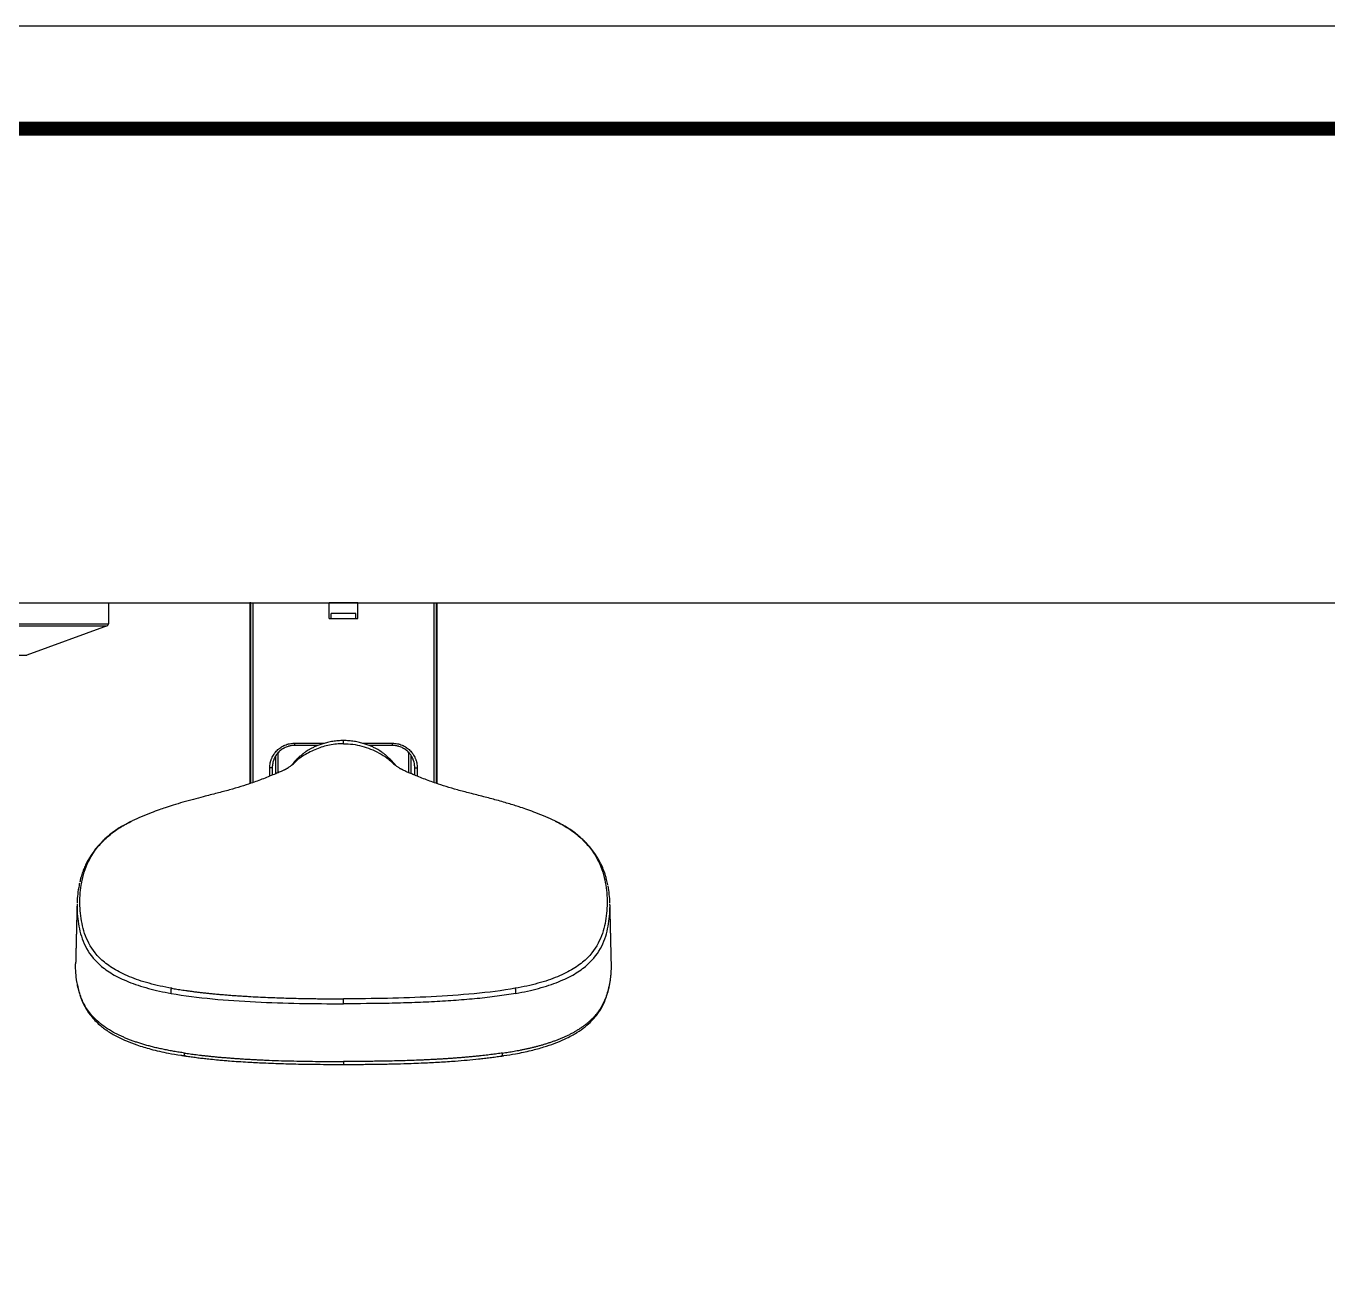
# Model space of a CAD drawing. Extents: x 1777 to 3131, y 3495 to 4487.
# Drawn here: x 2168.6 to 2461, y 4203.6 to 4487 of the extents above; entities that cross this region are included whole.
import ezdxf

# ---------------------------------------------------------------- set-up
doc = ezdxf.new("R2010")
doc.units = 0
doc.header["$LTSCALE"] = 30
doc.header["$MEASUREMENT"] = 0
doc.layers.get('0').update_dxf_attribs({"linetype": 'CONTINUOUS'})
doc.layers.add('\\M+5B3DF\\M+5B4E7\\M+5CFDF', color=3, linetype='CONTINUOUS', lineweight=9)
doc.layers.add('DEF_LAYER_ASSEM_MEMBER', color=7, linetype='CONTINUOUS')

msp = doc.modelspace()

# ---------------------------------------------------------------- linework, layer by layer
at = {"ltscale": 0.5}
msp.add_line((1906.32, 4357.44), (2757, 4357.44), dxfattribs=at)
msp.add_lwpolyline([(1776.76, 3494.81), (3130.84, 3494.81), (3130.84, 4486.97), (1776.76, 4486.97)], close=True, dxfattribs=at)
at = {"color": 5, "linetype": 'ByBlock', "lineweight": 200, "const_width": 3.12}
msp.add_lwpolyline([(1798.53, 3537.29), (3108.93, 3537.29), (3108.93, 4463.93), (1798.53, 4463.93)], close=True, dxfattribs=at)
at = {"layer": '\\M+5B3DF\\M+5B4E7\\M+5CFDF', "color": 0, "lineweight": -3}
for p, q in [((2219.14, 4357.44), (2218.92, 4357.44)), ((2218.92, 4357.44), (2218.92, 4316.89)), ((2219.14, 4316.96), (2219.14, 4357.44)), ((2219.14, 4357.44), (2219.59, 4357.44)), ((2219.59, 4357.44), (2236.67, 4357.44)), ((2219.59, 4357.44), (2219.59, 4317.12)), ((2236.67, 4353.94), (2236.67, 4357.44)), ((2243.17, 4357.44), (2236.67, 4357.44)), ((2243.17, 4357.44), (2260.26, 4357.44)), ((2243.17, 4353.94), (2243.17, 4357.44)), ((2260.26, 4317.12), (2260.26, 4357.44)), ((2260.26, 4357.44), (2260.71, 4357.44)), ((2260.71, 4357.44), (2260.92, 4357.44)), ((2260.71, 4357.44), (2260.71, 4316.96)), ((2260.92, 4316.89), (2260.92, 4357.44)), ((2236.67, 4353.94), (2243.17, 4353.94)), ((2237.16, 4353.94), (2237.16, 4355.04)), ((2242.66, 4355.04), (2237.16, 4355.04)), ((2242.66, 4353.94), (2242.66, 4355.04)), ((2228.9, 4325.94), (2235.65, 4325.94)), ((2234.16, 4325.44), (2228.92, 4325.44)), ((2244.19, 4325.94), (2250.95, 4325.94)), ((2250.92, 4325.44), (2245.69, 4325.44)), ((2224.72, 4319.16), (2224.72, 4323.19)), ((2225.22, 4319.36), (2225.22, 4323.87)), ((2254.62, 4319.34), (2254.62, 4323.83)), ((2255.12, 4319.16), (2255.12, 4323.21)), ((2223.39, 4318.55), (2223.39, 4320.44)), ((2223.92, 4320.44), (2223.39, 4320.44)), ((2223.92, 4320.44), (2223.92, 4318.77)), ((2255.92, 4320.44), (2256.46, 4320.44)), ((2255.92, 4318.77), (2255.92, 4320.44)), ((2256.46, 4320.44), (2256.46, 4318.55))]:
    msp.add_line(p, q, dxfattribs=at)
for centre, start_param, end_param in [((2228.92, 4325.94), 4.712389, 6.283185), ((2250.92, 4325.94), 0, 1.570796)]:
    msp.add_ellipse(centre, major_axis=(0, -0.5), ratio=0.050972, start_param=start_param, end_param=end_param, dxfattribs=at)
for points, knots in [([(2223.39, 4320.44), (2223.39, 4320.63), (2223.4, 4320.81), (2223.43, 4321.16), (2223.48, 4321.52), (2223.57, 4321.87), (2223.64, 4322.08), (2223.65, 4322.13), (2223.68, 4322.21), (2223.69, 4322.26), (2223.74, 4322.39), (2223.77, 4322.47), (2223.88, 4322.72), (2224.03, 4323.04), (2224.22, 4323.35), (2224.37, 4323.58), (2224.42, 4323.65), (2224.5, 4323.76), (2224.53, 4323.79), (2224.58, 4323.87), (2224.61, 4323.9), (2224.75, 4324.08), (2224.88, 4324.21), (2225.13, 4324.46), (2225.4, 4324.7), (2225.69, 4324.92), (2225.87, 4325.04), (2225.91, 4325.07), (2225.99, 4325.12), (2226.03, 4325.14), (2226.14, 4325.21), (2226.22, 4325.25), (2226.46, 4325.38), (2226.78, 4325.53), (2227.12, 4325.65), (2227.38, 4325.73), (2227.47, 4325.76), (2227.64, 4325.8), (2227.73, 4325.82), (2228, 4325.87), (2228.36, 4325.93), (2228.72, 4325.94), (2228.9, 4325.94)], [0, 0, 0, 0, 0.0625, 0.0625, 0.125, 0.1875, 0.1875, 0.203125, 0.203125, 0.21875, 0.21875, 0.25, 0.25, 0.3125, 0.375, 0.375, 0.40625, 0.40625, 0.421875, 0.421875, 0.4375, 0.4375, 0.5, 0.5, 0.5625, 0.625, 0.625, 0.640625, 0.640625, 0.65625, 0.65625, 0.6875, 0.6875, 0.75, 0.8125, 0.8125, 0.84375, 0.84375, 0.875, 0.875, 0.9375, 1, 1, 1, 1]), ([(2228.92, 4325.44), (2228.76, 4325.44), (2228.43, 4325.43), (2228.11, 4325.38), (2227.86, 4325.33), (2227.78, 4325.31), (2227.62, 4325.27), (2227.55, 4325.25), (2227.31, 4325.18), (2227.01, 4325.07), (2226.71, 4324.93), (2226.49, 4324.82), (2226.42, 4324.77), (2226.32, 4324.71), (2226.28, 4324.69), (2226.21, 4324.65), (2226.18, 4324.62), (2226.01, 4324.51), (2225.75, 4324.31), (2225.5, 4324.1), (2225.27, 4323.87), (2225.16, 4323.74), (2225.03, 4323.59), (2225.01, 4323.55), (2224.96, 4323.49), (2224.88, 4323.39), (2224.81, 4323.29), (2224.68, 4323.09), (2224.51, 4322.81), (2224.37, 4322.51), (2224.27, 4322.28), (2224.24, 4322.21), (2224.2, 4322.09), (2224.19, 4322.05), (2224.16, 4321.97), (2224.15, 4321.93), (2224.09, 4321.74), (2224.01, 4321.42), (2223.96, 4321.1), (2223.93, 4320.77), (2223.92, 4320.61), (2223.92, 4320.44)], [0, 0, 0, 0, 0.0625, 0.125, 0.125, 0.15625, 0.15625, 0.1875, 0.1875, 0.25, 0.3125, 0.3125, 0.34375, 0.34375, 0.359375, 0.359375, 0.375, 0.375, 0.4375, 0.5, 0.5, 0.5625, 0.5625, 0.578125, 0.578125, 0.59375, 0.625, 0.625, 0.6875, 0.75, 0.75, 0.78125, 0.78125, 0.796875, 0.796875, 0.8125, 0.8125, 0.875, 0.9375, 0.9375, 1, 1, 1, 1]), ([(2239.92, 4326.53), (2239.55, 4326.54), (2238.76, 4326.52), (2237.57, 4326.38), (2236.41, 4326.16), (2235.37, 4325.88), (2234.43, 4325.56), (2233.59, 4325.22), (2232.83, 4324.85), (2232.19, 4324.49), (2231.62, 4324.14), (2231.04, 4323.74), (2230.42, 4323.25), (2229.74, 4322.66), (2229.07, 4321.99), (2228.61, 4321.45), (2228.34, 4321.11), (2228.3, 4321.06)], [0, 0, 0, 0, 0.073572, 0.148046, 0.211421, 0.264243, 0.307442, 0.342725, 0.373201, 0.403518, 0.438486, 0.498942, 0.578808, 0.678673, 0.822409, 0.973875, 1, 1, 1, 1]), ([(2239.92, 4325.84), (2239.39, 4325.84), (2238.34, 4325.79), (2236.8, 4325.56), (2235.3, 4325.18), (2233.84, 4324.66), (2232.42, 4324.01), (2231.04, 4323.26), (2229.94, 4322.51), (2229.34, 4321.98), (2229.14, 4321.78)], [0, 0, 0, 0, 0.132445, 0.26489, 0.397334, 0.529779, 0.662224, 0.794669, 0.927114, 1, 1, 1, 1]), ([(2251.55, 4321.06), (2251.51, 4321.11), (2251.28, 4321.41), (2250.86, 4321.9), (2250.26, 4322.51), (2249.66, 4323.06), (2249.11, 4323.51), (2248.63, 4323.86), (2248.16, 4324.18), (2247.66, 4324.49), (2247.02, 4324.85), (2246.26, 4325.22), (2245.41, 4325.56), (2244.48, 4325.88), (2243.44, 4326.16), (2242.28, 4326.38), (2241.09, 4326.52), (2240.3, 4326.54), (2239.92, 4326.53)], [0, 0, 0, 0, 0.026809, 0.156732, 0.286019, 0.394155, 0.461515, 0.517297, 0.561838, 0.596781, 0.627075, 0.657528, 0.692785, 0.735952, 0.788735, 0.852064, 0.926483, 1, 1, 1, 1]), ([(2239.92, 4325.84), (2239.92, 4326.06), (2239.92, 4326.43), (2239.92, 4326.52), (2239.92, 4326.54), (2239.92, 4326.54)], [0, 0, 0, 0, 0.439038, 0.878075, 1, 1, 1, 1]), ([(2239.92, 4325.84), (2241.31, 4325.84), (2244.11, 4325.48), (2247.32, 4324.13), (2249.51, 4322.82), (2250.39, 4322.09), (2250.71, 4321.78)], [0, 0, 0, 0, 0.354236, 0.708472, 0.885591, 1, 1, 1, 1]), ([(2255.92, 4320.44), (2255.92, 4320.61), (2255.92, 4320.77), (2255.88, 4321.1), (2255.84, 4321.42), (2255.76, 4321.74), (2255.7, 4321.93), (2255.69, 4321.97), (2255.66, 4322.05), (2255.65, 4322.09), (2255.6, 4322.21), (2255.57, 4322.28), (2255.48, 4322.51), (2255.34, 4322.81), (2255.17, 4323.09), (2255.04, 4323.29), (2254.99, 4323.36), (2254.92, 4323.46), (2254.89, 4323.49), (2254.84, 4323.55), (2254.82, 4323.59), (2254.68, 4323.74), (2254.57, 4323.87), (2254.34, 4324.1), (2254.1, 4324.31), (2253.84, 4324.51), (2253.67, 4324.62), (2253.64, 4324.65), (2253.57, 4324.69), (2253.53, 4324.71), (2253.43, 4324.77), (2253.35, 4324.82), (2253.14, 4324.93), (2252.84, 4325.07), (2252.54, 4325.18), (2252.3, 4325.25), (2252.22, 4325.27), (2252.06, 4325.31), (2251.98, 4325.33), (2251.74, 4325.38), (2251.42, 4325.43), (2251.09, 4325.44), (2250.92, 4325.44)], [0, 0, 0, 0, 0.0625, 0.0625, 0.125, 0.1875, 0.1875, 0.203125, 0.203125, 0.21875, 0.21875, 0.25, 0.25, 0.3125, 0.375, 0.375, 0.40625, 0.40625, 0.421875, 0.421875, 0.4375, 0.4375, 0.5, 0.5, 0.5625, 0.625, 0.625, 0.640625, 0.640625, 0.65625, 0.65625, 0.6875, 0.6875, 0.75, 0.8125, 0.8125, 0.84375, 0.84375, 0.875, 0.875, 0.9375, 1, 1, 1, 1]), ([(2250.95, 4325.94), (2251.13, 4325.94), (2251.49, 4325.93), (2251.85, 4325.87), (2252.12, 4325.82), (2252.21, 4325.8), (2252.38, 4325.76), (2252.47, 4325.73), (2252.73, 4325.65), (2253.06, 4325.53), (2253.39, 4325.38), (2253.63, 4325.25), (2253.71, 4325.21), (2253.82, 4325.14), (2253.86, 4325.12), (2253.94, 4325.07), (2253.98, 4325.04), (2254.16, 4324.92), (2254.45, 4324.7), (2254.72, 4324.46), (2254.97, 4324.21), (2255.09, 4324.08), (2255.24, 4323.9), (2255.27, 4323.87), (2255.32, 4323.79), (2255.4, 4323.69), (2255.48, 4323.58), (2255.63, 4323.35), (2255.82, 4323.04), (2255.97, 4322.72), (2256.08, 4322.47), (2256.11, 4322.39), (2256.15, 4322.26), (2256.17, 4322.21), (2256.2, 4322.13), (2256.21, 4322.08), (2256.28, 4321.87), (2256.37, 4321.52), (2256.42, 4321.16), (2256.45, 4320.81), (2256.46, 4320.63), (2256.46, 4320.44)], [0, 0, 0, 0, 0.0625, 0.125, 0.125, 0.15625, 0.15625, 0.1875, 0.1875, 0.25, 0.3125, 0.3125, 0.34375, 0.34375, 0.359375, 0.359375, 0.375, 0.375, 0.4375, 0.5, 0.5, 0.5625, 0.5625, 0.578125, 0.578125, 0.59375, 0.625, 0.625, 0.6875, 0.75, 0.75, 0.78125, 0.78125, 0.796875, 0.796875, 0.8125, 0.8125, 0.875, 0.9375, 0.9375, 1, 1, 1, 1]), ([(2227.55, 4320.49), (2227.62, 4320.54), (2227.69, 4320.58), (2227.94, 4320.77), (2228.11, 4320.9), (2228.41, 4321.13), (2228.55, 4321.24), (2228.91, 4321.52), (2229.07, 4321.67), (2229.14, 4321.78)], [0, 0, 0, 0, 0.076639, 0.076639, 0.307479, 0.307479, 0.538319, 0.538319, 1, 1, 1, 1]), ([(2250.71, 4321.78), (2250.78, 4321.67), (2250.94, 4321.52), (2251.3, 4321.24), (2251.44, 4321.13), (2251.74, 4320.9), (2251.9, 4320.77), (2252.16, 4320.58), (2252.23, 4320.54), (2252.3, 4320.49)], [0, 0, 0, 0, 0.461681, 0.461681, 0.692521, 0.692521, 0.923361, 0.923361, 1, 1, 1, 1]), ([(2227.53, 4320.47), (2227.52, 4320.47), (2227.5, 4320.44), (2227.44, 4320.4), (2227.33, 4320.32), (2227.17, 4320.22), (2226.99, 4320.12), (2226.85, 4320.05), (2226.75, 4320), (2226.59, 4319.92), (2226.27, 4319.77), (2225.68, 4319.51), (2224.68, 4319.08), (2223.41, 4318.56), (2222.03, 4318.01), (2220.64, 4317.48), (2219.01, 4316.9), (2216.96, 4316.23), (2214.38, 4315.47), (2211.52, 4314.72), (2208.78, 4314.03), (2206.18, 4313.35), (2203.92, 4312.72), (2202.1, 4312.17), (2200.78, 4311.75), (2199.73, 4311.41), (2198.39, 4310.94), (2196.59, 4310.28), (2194.55, 4309.45), (2193.14, 4308.81), (2192.48, 4308.49)], [0, 0, 0, 0, 0.027185, 0.060343, 0.110131, 0.150734, 0.180741, 0.199361, 0.209098, 0.222616, 0.241442, 0.280931, 0.331426, 0.388254, 0.439322, 0.484519, 0.525173, 0.580339, 0.63281, 0.684057, 0.73706, 0.77402, 0.812332, 0.847108, 0.862062, 0.876703, 0.898191, 0.927763, 0.965664, 1, 1, 1, 1]), ([(2287.37, 4308.49), (2286.71, 4308.81), (2285.3, 4309.45), (2283.26, 4310.28), (2281.36, 4310.98), (2279.85, 4311.5), (2278.51, 4311.93), (2277.23, 4312.33), (2275.81, 4312.75), (2274.32, 4313.17), (2272.84, 4313.56), (2270.81, 4314.1), (2268.33, 4314.72), (2265.47, 4315.47), (2262.89, 4316.23), (2260.84, 4316.9), (2259.21, 4317.48), (2257.82, 4318.01), (2256.56, 4318.51), (2255.47, 4318.95), (2254.61, 4319.32), (2253.96, 4319.6), (2253.52, 4319.8), (2253.23, 4319.94), (2253.08, 4320.01), (2253.02, 4320.04), (2252.95, 4320.07), (2252.86, 4320.12), (2252.71, 4320.2), (2252.53, 4320.31), (2252.42, 4320.39), (2252.35, 4320.44), (2252.33, 4320.47), (2252.32, 4320.47)], [0, 0, 0, 0, 0.034324, 0.072229, 0.101803, 0.127982, 0.14627, 0.167013, 0.190371, 0.215133, 0.239324, 0.262927, 0.315938, 0.367191, 0.419665, 0.47483, 0.515483, 0.560681, 0.61175, 0.654546, 0.695061, 0.730072, 0.758575, 0.780023, 0.794239, 0.799627, 0.808509, 0.821343, 0.838046, 0.88243, 0.939669, 0.972828, 1, 1, 1, 1]), ([(2192.16, 4308.34), (2191.31, 4307.94), (2189.69, 4307.08), (2187.84, 4305.77), (2186.5, 4304.63), (2185.5, 4303.64), (2184.64, 4302.71), (2183.78, 4301.63), (2182.98, 4300.45), (2182.3, 4299.26), (2181.77, 4298.13), (2181.33, 4297), (2180.96, 4295.88), (2180.78, 4295.1), (2180.7, 4294.75)], [0, 0, 0, 0, 0.103885, 0.213513, 0.304244, 0.361719, 0.428548, 0.506861, 0.59166, 0.680312, 0.759291, 0.831113, 0.923353, 1, 1, 1, 1]), ([(2201.35, 4270.92), (2199.56, 4271.24), (2197.84, 4271.61), (2194.66, 4272.48), (2193.21, 4272.98), (2190.56, 4274.07), (2189.38, 4274.66), (2187.31, 4275.92), (2186.43, 4276.58), (2184.17, 4278.65), (2183.18, 4280.11), (2181.77, 4283.06), (2181.36, 4284.56), (2180.83, 4287.57), (2180.71, 4289.09), (2180.76, 4292.15), (2180.92, 4293.7), (2181.59, 4296.81), (2182.1, 4298.38), (2183.36, 4300.73), (2183.87, 4301.51), (2185.07, 4303.07), (2185.77, 4303.85), (2187.41, 4305.38), (2188.35, 4306.14), (2190.27, 4307.38), (2191.16, 4307.88), (2192.15, 4308.36)], [0, 0, 0, 0, 0.05641, 0.05641, 0.112819, 0.112819, 0.169229, 0.169229, 0.225638, 0.225638, 0.338457, 0.338457, 0.451276, 0.451276, 0.564095, 0.564095, 0.676914, 0.676914, 0.789733, 0.789733, 0.846143, 0.846143, 0.902553, 0.902553, 0.958962, 0.958962, 1, 1, 1, 1]), ([(2287.49, 4308.45), (2288.56, 4307.95), (2289.53, 4307.41), (2291.5, 4306.14), (2292.44, 4305.38), (2294.08, 4303.85), (2294.78, 4303.07), (2295.98, 4301.51), (2296.49, 4300.73), (2297.75, 4298.38), (2298.26, 4296.81), (2298.93, 4293.7), (2299.09, 4292.15), (2299.14, 4289.09), (2299.02, 4287.57), (2298.49, 4284.56), (2298.07, 4283.06), (2296.67, 4280.11), (2295.68, 4278.65), (2293.42, 4276.58), (2292.54, 4275.92), (2290.47, 4274.66), (2289.29, 4274.07), (2286.64, 4272.98), (2285.18, 4272.48), (2282.01, 4271.61), (2280.29, 4271.24), (2278.5, 4270.92)], [0, 0, 0, 0, 0.043789, 0.043789, 0.100037, 0.100037, 0.156284, 0.156284, 0.212532, 0.212532, 0.325027, 0.325027, 0.437523, 0.437523, 0.550018, 0.550018, 0.662514, 0.662514, 0.775009, 0.775009, 0.831257, 0.831257, 0.887505, 0.887505, 0.943752, 0.943752, 1, 1, 1, 1]), ([(2299.28, 4294.14), (2299.2, 4294.55), (2299, 4295.5), (2298.57, 4296.88), (2298.03, 4298.25), (2297.44, 4299.46), (2296.77, 4300.6), (2295.94, 4301.8), (2295.08, 4302.86), (2294.22, 4303.78), (2293.44, 4304.53), (2292.48, 4305.37), (2291.23, 4306.33), (2289.55, 4307.42), (2288.17, 4308.14), (2287.38, 4308.51)], [0, 0, 0, 0, 0.084678, 0.194652, 0.287316, 0.362922, 0.436158, 0.515232, 0.60275, 0.651219, 0.702852, 0.759652, 0.827894, 0.908055, 1, 1, 1, 1]), ([(2180.66, 4294.52), (2180.62, 4294.35), (2180.58, 4294.19), (2180.28, 4292.71), (2180.14, 4291.41), (2180.1, 4290.12)], [0, 0, 0, 0, 0.113594, 0.113594, 1, 1, 1, 1]), ([(2180.09, 4289.69), (2180.08, 4289.59), (2180.08, 4289.49), (2180.08, 4287.86), (2180.21, 4286.35), (2180.78, 4283.34), (2181.21, 4281.85), (2182.69, 4278.91), (2183.73, 4277.46), (2186.07, 4275.42), (2186.98, 4274.76), (2189.11, 4273.51), (2191.53, 4272.33), (2194.5, 4271.34), (2197.71, 4270.47), (2199.44, 4270.1), (2201.24, 4269.77)], [0, 0, 0, 0, 0.012833, 0.012833, 0.210267, 0.210267, 0.4077, 0.4077, 0.605133, 0.605133, 0.70385, 0.70385, 0.802567, 0.901283, 0.901283, 1, 1, 1, 1]), ([(2278.61, 4269.77), (2280.41, 4270.1), (2282.14, 4270.47), (2285.35, 4271.34), (2288.32, 4272.33), (2290.74, 4273.51), (2292.86, 4274.76), (2293.78, 4275.42), (2296.12, 4277.46), (2297.16, 4278.91), (2298.64, 4281.85), (2299.07, 4283.34), (2299.64, 4286.35), (2299.77, 4287.86), (2299.77, 4289.49), (2299.77, 4289.59), (2299.76, 4289.69)], [0, 0, 0, 0, 0.098717, 0.098717, 0.197433, 0.29615, 0.29615, 0.394867, 0.394867, 0.5923, 0.5923, 0.789733, 0.789733, 0.987167, 0.987167, 1, 1, 1, 1]), ([(2180.09, 4272.19), (2180.08, 4272.26), (2179.84, 4273.66), (2179.74, 4275.07), (2179.77, 4276.41)], [0, 0, 0, 0, 0.049251, 1, 1, 1, 1]), ([(2275.65, 4256.39), (2275.86, 4256.42), (2276.28, 4256.48), (2276.92, 4256.59), (2277.58, 4256.69), (2278.24, 4256.81), (2278.92, 4256.93), (2279.61, 4257.06), (2280.31, 4257.2), (2281.02, 4257.35), (2281.74, 4257.51), (2282.46, 4257.68), (2283.19, 4257.86), (2283.92, 4258.06), (2284.66, 4258.26), (2285.39, 4258.49), (2286.13, 4258.72), (2286.86, 4258.97), (2287.59, 4259.23), (2288.31, 4259.51), (2289.02, 4259.8), (2289.72, 4260.1), (2290.4, 4260.42), (2291.07, 4260.76), (2291.72, 4261.11), (2292.36, 4261.47), (2292.96, 4261.85), (2293.55, 4262.24), (2294.1, 4262.64), (2294.62, 4263.05), (2295.11, 4263.47), (2295.57, 4263.9), (2296.01, 4264.33), (2296.42, 4264.78), (2296.81, 4265.25), (2297.18, 4265.74), (2297.54, 4266.26), (2297.88, 4266.8), (2298.19, 4267.37), (2298.49, 4267.98), (2298.76, 4268.62), (2299.02, 4269.29), (2299.25, 4270), (2299.45, 4270.75), (2299.64, 4271.53), (2299.79, 4272.34), (2299.91, 4273.17), (2300, 4274.01), (2300.06, 4274.83), (2300.09, 4275.63), (2300.09, 4276.16), (2300.08, 4276.41)], [0, 0, 0, 0, 0.010305, 0.020938, 0.031896, 0.043174, 0.054771, 0.066686, 0.078919, 0.091471, 0.104348, 0.11756, 0.13112, 0.145045, 0.159347, 0.174031, 0.189098, 0.204549, 0.220369, 0.236537, 0.253027, 0.26985, 0.287041, 0.304643, 0.322653, 0.341029, 0.359718, 0.378664, 0.397819, 0.417154, 0.436634, 0.456225, 0.476024, 0.49624, 0.517107, 0.538848, 0.561585, 0.585418, 0.610453, 0.636777, 0.664458, 0.693562, 0.724143, 0.756229, 0.789841, 0.82487, 0.860931, 0.897192, 0.932745, 0.966998, 1, 1, 1, 1]), ([(2204.19, 4256.39), (2204, 4256.42), (2203.6, 4256.48), (2203.01, 4256.57), (2202.43, 4256.67), (2201.85, 4256.77), (2201.28, 4256.87), (2200.72, 4256.97), (2200.17, 4257.08), (2199.62, 4257.19), (2199.08, 4257.3), (2198.55, 4257.41), (2198.03, 4257.53), (2197.51, 4257.65), (2197.01, 4257.78), (2196.51, 4257.91), (2196.03, 4258.04), (2195.55, 4258.17), (2195.09, 4258.3), (2194.63, 4258.44), (2194.18, 4258.58), (2193.75, 4258.72), (2193.32, 4258.87), (2192.9, 4259.01), (2192.49, 4259.16), (2192.09, 4259.31), (2191.7, 4259.46), (2191.32, 4259.61), (2190.95, 4259.76), (2190.59, 4259.92), (2190.24, 4260.07), (2189.89, 4260.23), (2189.55, 4260.39), (2189.23, 4260.54), (2188.91, 4260.7), (2188.6, 4260.86), (2187.74, 4261.33), (2186.43, 4262.12), (2184.91, 4263.29), (2183.67, 4264.48), (2182.67, 4265.7), (2181.87, 4266.94), (2181.26, 4268.18), (2180.58, 4269.92), (2180.25, 4271.26), (2180.09, 4272.19)], [0, 0, 0, 0, 0.012023, 0.023996, 0.035918, 0.04779, 0.059612, 0.071384, 0.083104, 0.094774, 0.106394, 0.117961, 0.129475, 0.140934, 0.152339, 0.163689, 0.174984, 0.18622, 0.197395, 0.20851, 0.219565, 0.230559, 0.241493, 0.252366, 0.263179, 0.273931, 0.284624, 0.295257, 0.305832, 0.316351, 0.326814, 0.337219, 0.347567, 0.357857, 0.368088, 0.378258, 0.388367, 0.455711, 0.522813, 0.589672, 0.656281, 0.722641, 0.788767, 0.85466, 1, 1, 1, 1]), ([(2180.12, 4271.96), (2180.2, 4271.48), (2180.38, 4270.66), (2180.69, 4269.53), (2181.01, 4268.63), (2181.31, 4267.88), (2181.62, 4267.21), (2181.99, 4266.52), (2182.48, 4265.7), (2183.17, 4264.74), (2184.04, 4263.73), (2185.03, 4262.8), (2185.96, 4262.05), (2186.73, 4261.49), (2187.45, 4261.02), (2188.29, 4260.52), (2189.53, 4259.85), (2191.28, 4259.04), (2193.65, 4258.14), (2196.77, 4257.19), (2200.11, 4256.42), (2202.45, 4256.04), (2203.4, 4255.9)], [0, 0, 0, 0, 0.074414, 0.130073, 0.177326, 0.216165, 0.246828, 0.281164, 0.323103, 0.374206, 0.432821, 0.484994, 0.527585, 0.560606, 0.581193, 0.611506, 0.653773, 0.707973, 0.77407, 0.852044, 0.941867, 1, 1, 1, 1]), ([(2275.94, 4255.81), (2276.82, 4255.93), (2278.92, 4256.27), (2281.95, 4256.91), (2284.84, 4257.7), (2287.35, 4258.56), (2289.43, 4259.42), (2291.08, 4260.24), (2292.67, 4261.17), (2294.2, 4262.25), (2295.64, 4263.55), (2296.64, 4264.7), (2297.41, 4265.76), (2298.04, 4266.81), (2298.62, 4268.04), (2299.14, 4269.47), (2299.49, 4270.66), (2299.61, 4271.38), (2299.63, 4271.53)], [0, 0, 0, 0, 0.054712, 0.133674, 0.203931, 0.265469, 0.333927, 0.386844, 0.428426, 0.506668, 0.579278, 0.64613, 0.693797, 0.748924, 0.813274, 0.887327, 0.976023, 1, 1, 1, 1]), ([(2201.24, 4269.77), (2204.19, 4269.25), (2207.31, 4268.86), (2213.67, 4268.25), (2216.92, 4268.03), (2226.71, 4267.55), (2233.33, 4267.46), (2239.92, 4267.46)], [0, 0, 0, 0, 0.25, 0.25, 0.5, 0.5, 1, 1, 1, 1]), ([(2201.35, 4270.92), (2201.54, 4270.89), (2201.92, 4270.82), (2202.51, 4270.73), (2203.15, 4270.63), (2203.82, 4270.52), (2204.53, 4270.42), (2205.28, 4270.32), (2206.07, 4270.22), (2206.9, 4270.11), (2207.77, 4270.01), (2208.68, 4269.91), (2209.63, 4269.81), (2210.62, 4269.71), (2211.65, 4269.61), (2212.71, 4269.52), (2213.81, 4269.43), (2214.95, 4269.34), (2216.13, 4269.26), (2217.34, 4269.18), (2219.61, 4269.04), (2222.83, 4268.88), (2226.88, 4268.74), (2230.6, 4268.65), (2233.99, 4268.59), (2237.06, 4268.57), (2239.01, 4268.56), (2239.92, 4268.56)], [0, 0, 0, 0, 0.015769, 0.0325, 0.050181, 0.068804, 0.088366, 0.108868, 0.130305, 0.152676, 0.175975, 0.200194, 0.225325, 0.251357, 0.278281, 0.306087, 0.334762, 0.364289, 0.394654, 0.425851, 0.457883, 0.569678, 0.672428, 0.766541, 0.852412, 0.93025, 1, 1, 1, 1]), ([(2278.5, 4270.92), (2275.58, 4270.4), (2272.46, 4270.02), (2266.11, 4269.41), (2262.87, 4269.19), (2253.11, 4268.68), (2246.51, 4268.56), (2239.92, 4268.56)], [0, 0, 0, 0, 0.25, 0.25, 0.5, 0.5, 1, 1, 1, 1]), ([(2278.61, 4269.77), (2277.26, 4269.53), (2275.85, 4269.32), (2272.95, 4268.93), (2271.46, 4268.76), (2268.41, 4268.46), (2266.84, 4268.33), (2263.63, 4268.09), (2261.99, 4267.99), (2258.67, 4267.82), (2256.99, 4267.75), (2253.61, 4267.63), (2251.91, 4267.58), (2246.78, 4267.48), (2243.33, 4267.46), (2239.92, 4267.46)], [0, 0, 0, 0, 0.125, 0.125, 0.25, 0.25, 0.375, 0.375, 0.5, 0.5, 0.625, 0.625, 0.75, 0.75, 1, 1, 1, 1]), ([(2204.19, 4256.39), (2204.4, 4256.36), (2204.83, 4256.3), (2205.48, 4256.21), (2206.16, 4256.12), (2206.85, 4256.03), (2207.57, 4255.94), (2208.32, 4255.85), (2209.09, 4255.77), (2209.88, 4255.68), (2210.69, 4255.6), (2211.52, 4255.52), (2212.38, 4255.44), (2213.26, 4255.37), (2214.16, 4255.3), (2215.09, 4255.23), (2216.03, 4255.16), (2217, 4255.1), (2217.99, 4255.03), (2219, 4254.98), (2220.03, 4254.92), (2221.08, 4254.87), (2222.16, 4254.82), (2223.79, 4254.75), (2226, 4254.67), (2228.77, 4254.6), (2231.56, 4254.55), (2234.34, 4254.51), (2237.13, 4254.49), (2238.99, 4254.49), (2239.92, 4254.49)], [0, 0, 0, 0, 0.018665, 0.037888, 0.057678, 0.078038, 0.09897, 0.120474, 0.142551, 0.165199, 0.188414, 0.212194, 0.236532, 0.261423, 0.286866, 0.31286, 0.339403, 0.366492, 0.394123, 0.42229, 0.450988, 0.480215, 0.509966, 0.540241, 0.616408, 0.69298, 0.769743, 0.846459, 0.923127, 1, 1, 1, 1]), ([(2204.5, 4255.72), (2204.69, 4255.69), (2205.09, 4255.63), (2205.69, 4255.55), (2206.29, 4255.47), (2206.9, 4255.39), (2207.5, 4255.31), (2208.11, 4255.24), (2208.72, 4255.17), (2209.36, 4255.1), (2210.39, 4254.99), (2211.64, 4254.87), (2213.08, 4254.74), (2215.27, 4254.56), (2218.21, 4254.36), (2222.25, 4254.16), (2226.41, 4254), (2229.89, 4253.92), (2232.89, 4253.88), (2235.18, 4253.85), (2237.7, 4253.84), (2239.21, 4253.84), (2239.92, 4253.84)], [0, 0, 0, 0, 0.017814, 0.035634, 0.053458, 0.071285, 0.089114, 0.106944, 0.124777, 0.142612, 0.162555, 0.214005, 0.250704, 0.285416, 0.401522, 0.499654, 0.624654, 0.74969, 0.789865, 0.87483, 0.940351, 1, 1, 1, 1]), ([(2275.65, 4256.39), (2275.44, 4256.36), (2275.02, 4256.3), (2274.36, 4256.21), (2273.7, 4256.12), (2273.01, 4256.03), (2272.31, 4255.94), (2271.59, 4255.86), (2270.85, 4255.78), (2270.09, 4255.7), (2269.32, 4255.62), (2268.54, 4255.54), (2267.73, 4255.47), (2266.91, 4255.4), (2266.07, 4255.33), (2265.21, 4255.26), (2264.34, 4255.2), (2263.45, 4255.14), (2262.55, 4255.08), (2261.63, 4255.02), (2260.69, 4254.97), (2259.74, 4254.92), (2258.77, 4254.87), (2257.78, 4254.82), (2255.77, 4254.74), (2252.85, 4254.64), (2249.13, 4254.56), (2245.75, 4254.51), (2242.72, 4254.49), (2240.82, 4254.49), (2239.92, 4254.49)], [0, 0, 0, 0, 0.018807, 0.038018, 0.057634, 0.077654, 0.098079, 0.11891, 0.140147, 0.16179, 0.183839, 0.206295, 0.229157, 0.252426, 0.276101, 0.300181, 0.324668, 0.34956, 0.374859, 0.400563, 0.426673, 0.453188, 0.48011, 0.507439, 0.535173, 0.647334, 0.749874, 0.842818, 0.92619, 1, 1, 1, 1]), ([(2239.92, 4253.84), (2240.43, 4253.84), (2241.43, 4253.84), (2242.93, 4253.84), (2244.43, 4253.85), (2245.94, 4253.87), (2247.44, 4253.88), (2248.96, 4253.91), (2250.96, 4253.95), (2253.96, 4254.02), (2257.62, 4254.16), (2261.49, 4254.35), (2264.74, 4254.57), (2267.66, 4254.81), (2269.83, 4255.02), (2271.55, 4255.21), (2272.83, 4255.37), (2274.1, 4255.54), (2274.94, 4255.66), (2275.35, 4255.72)], [0, 0, 0, 0, 0.041727, 0.083449, 0.125169, 0.166885, 0.208597, 0.250307, 0.293647, 0.375357, 0.50034, 0.600337, 0.700305, 0.775287, 0.85025, 0.887705, 0.925151, 0.962586, 1, 1, 1, 1]), ([(2239.92, 4254.49), (2239.92, 4254.44), (2239.92, 4254.39), (2239.92, 4254.29), (2239.92, 4254.24), (2239.92, 4254.15), (2239.92, 4254.11), (2239.92, 4254.03), (2239.92, 4253.99), (2239.92, 4253.93), (2239.92, 4253.91), (2239.92, 4253.86), (2239.92, 4253.85), (2239.92, 4253.83), (2239.92, 4253.82), (2239.92, 4253.82), (2239.92, 4253.83), (2239.92, 4253.84)], [0, 0, 0, 0, 0.125, 0.125, 0.25, 0.25, 0.375, 0.375, 0.5, 0.5, 0.625, 0.625, 0.75, 0.75, 0.875, 0.875, 1, 1, 1, 1])]:
    msp.add_open_spline(points, degree=3, knots=knots, dxfattribs=at)
for points, degree in [([(2192.15, 4308.36), (2192.25, 4308.4), (2192.34, 4308.45), (2192.44, 4308.49)], 3), ([(2299.75, 4290.12), (2299.71, 4291.37), (2299.57, 4292.64), (2299.32, 4293.91)], 3), ([(2180.09, 4289.87), (2179.93, 4283.14), (2179.77, 4276.41)], 2), ([(2180.09, 4289.87), (2180.09, 4289.81), (2180.09, 4289.75), (2180.09, 4289.69)], 3), ([(2299.76, 4289.69), (2299.76, 4289.75), (2299.76, 4289.81), (2299.76, 4289.87)], 3), ([(2300.08, 4276.41), (2299.92, 4283.14), (2299.76, 4289.87)], 2), ([(2201.24, 4269.77), (2201.25, 4270.14), (2201.14, 4270.69), (2201.35, 4270.92)], 3), ([(2239.92, 4267.46), (2239.92, 4267.82), (2239.92, 4268.32), (2239.92, 4268.56)], 3), ([(2278.61, 4269.77), (2278.6, 4270.14), (2278.7, 4270.69), (2278.5, 4270.92)], 3), ([(2203.4, 4255.9), (2204.42, 4255.73)], 1), ([(2275.43, 4255.73), (2275.94, 4255.81)], 1)]:
    msp.add_open_spline(points, degree=degree, dxfattribs=at)
for points, weights in [([(2204.5, 4255.72), (2204.31, 4255.65), (2204.19, 4255.91), (2204.19, 4256.39)], [1.13771037623, 0.957757051166, 0.954169516873, 1.12694777335]), ([(2275.35, 4255.72), (2275.54, 4255.65), (2275.66, 4255.91), (2275.65, 4256.39)], [1.13222527898, 0.955932711852, 0.955924907353, 1.13220186548])]:
    msp.add_rational_spline(points, weights, degree=3, dxfattribs=at)
at = {"layer": 'DEF_LAYER_ASSEM_MEMBER', "color": 7, "linetype": 'Continuous'}
for p, q in [((2127.16, 4357.44), (2187.16, 4357.44)), ((2187.16, 4357.44), (2187.16, 4352.79)), ((2186.83, 4352.32), (2168.83, 4345.69)), ((2168.83, 4345.69), (2168.66, 4345.66))]:
    msp.add_line(p, q, dxfattribs=at)
at = {"layer": 'DEF_LAYER_ASSEM_MEMBER', "color": 9, "linetype": 'Continuous'}
for p, q in [((2127.16, 4352.79), (2187.16, 4352.79)), ((2127.48, 4352.32), (2186.83, 4352.32)), ((2145.48, 4345.69), (2168.83, 4345.69))]:
    msp.add_line(p, q, dxfattribs=at)
at = {"layer": 'DEF_LAYER_ASSEM_MEMBER', "color": 7, "linetype": 'Continuous'}
msp.add_arc((2186.66, 4352.79), 0.5, 290.2249, 0, dxfattribs=at)

doc.saveas('drawing.dxf')
